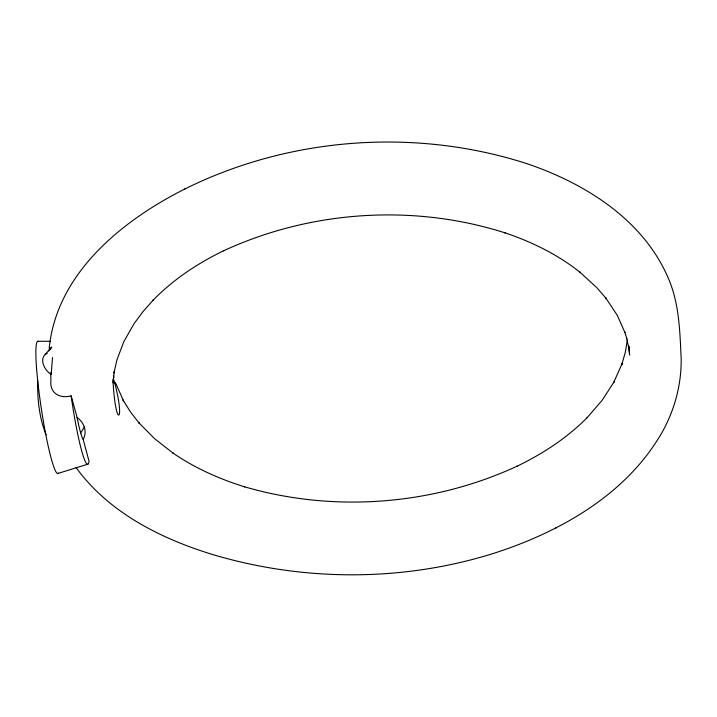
<?xml version="1.0" encoding="UTF-8"?>
<svg xmlns="http://www.w3.org/2000/svg" width="717" height="717" viewBox="0 0 717 717"><rect width="100%" height="100%" fill="white"/><g stroke="black" fill="none" stroke-linecap="round" stroke-linejoin="round"><path stroke-width="1.08" d="M37.678 380.655C37.302 398.831 39.238 417.993 46.103 434.861M47.214 353.302A15.801 10.423 40.5 0 0 48.55 372.437L51.167 374.624L52.511 357.55M113.044 382.833L114.227 371.666L113.976 373.019L116.871 360.015L123.799 341.713L134.106 323.609L143.131 311.456L153.563 299.733L153.079 300.217C173.344 279.415 197.883 263.148 223.991 250.6L223.605 250.789C310.802 210.413 413.566 203.655 505.153 232.891L504.741 232.756C531.853 241.844 557.96 254.643 580.376 272.541L579.847 272.119L596.714 287.562L606.241 298.577L605.748 297.913L617.292 315.319L624.973 332.67M49.016 350.998L49.823 347.951M49.186 348.31C56.616 273.5 121.711 220.845 184.466 189.18L184.914 188.965M627.303 340.297L625.403 351.93L621.729 364.738L622.033 363.779L613.591 382.699L613.994 381.973L602.137 400.31L587.044 417.787L587.501 417.303C567.183 437.89 542.652 453.915 516.661 466.4L517.038 466.211C432.647 505.306 333.647 512.888 244.363 486.735L244.757 486.861C219.384 479.037 194.854 468.049 172.905 453.019L173.46 453.413L154.558 438.661L138.632 422.51L139.206 423.191L130.377 411.8L123.028 399.969L123.548 400.946L115.401 382.6M50.28 349.6L51.767 346.929M80.537 433.22L84.633 426.606M45.171 354.557L51.05 347.682M76.038 467.511C108.93 512.906 161.621 539.085 214.087 554.967L214.562 555.11C304.985 581.639 403.259 581.648 493.305 553.479C560.336 531.969 627.518 494.058 662.902 430.863C675.047 408.636 681.661 383.335 681.15 357.971C679.868 331.362 679.259 303.883 668.629 278.985C643.669 219.653 584.597 182.916 525.731 163.288L525.265 163.135C414.139 127.751 288.879 137.144 184.466 189.18M555.693 527.999L556.15 527.775M58.032 473.417L87.868 464.168M83.172 439.369A37.642 3.71 81.4 0 1 77.122 417.536L71.162 395.883C59.135 398.957 49.276 392.746 50.943 379.876A65.381 6.05 -89.9 0 0 50.692 374.184M37.992 341.283L50.262 341.283M77.104 417.446C83.997 422.295 87.537 431.697 83.181 439.387L89.033 461.3A62.182 6.13 81.4 0 1 71.413 397.693L71.162 395.883M624.606 331.46L626.909 338.908M626.533 337.689L628.89 348.659L628.585 346.123L629.634 355.032L628.872 346.212M113.411 375.583L113.922 377.671M51.006 372.473L51.167 374.624M114.693 382.977A18.239 1.497 82 0 0 113.34 379.096A18.203 0.941 83.4 0 0 113.286 385.782A18.203 0.995 83.6 0 0 114.971 402.533L114.98 402.569A18.239 1.551 82.2 0 0 116.665 411.217A18.239 2.106 80.8 0 0 118.43 415.035A18.203 2.644 79.3 0 0 119.497 408.206A18.203 2.59 79.1 0 0 116.799 391.599L116.79 391.563A18.239 2.043 80.5 0 0 114.693 382.986M58.418 473.068A66.86 6.596 81.4 0 1 41.29 408.43A66.86 6.596 81.4 0 1 38.458 341.498"/></g></svg>
